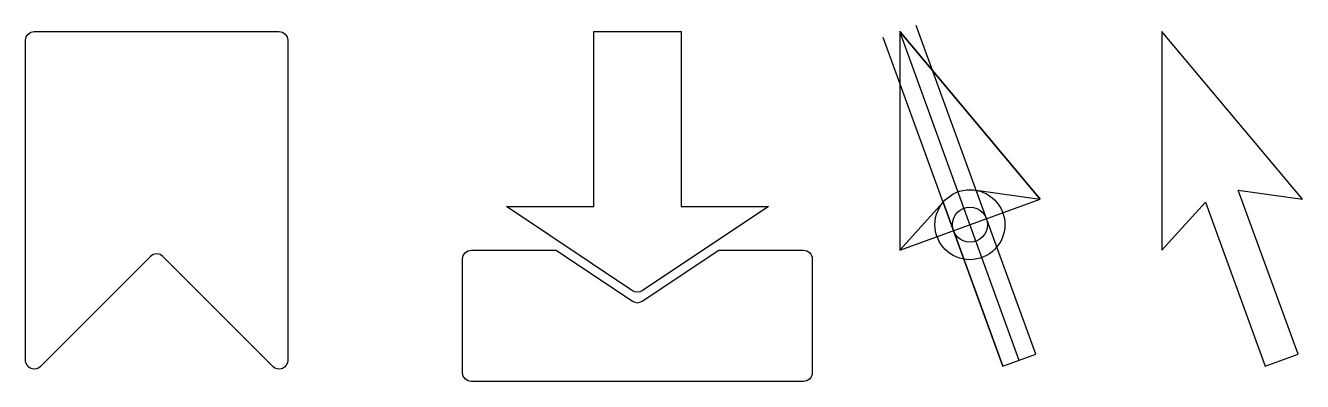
# Model space of a CAD drawing. Extents: x 0 to 146, y 0 to 41.
import ezdxf

# ---------------------------------------------------------------- set-up
doc = ezdxf.new("R2010")
doc.units = 0
doc.layers.get('0').update_dxf_attribs({"linetype": 'CONTINUOUS'})

msp = doc.modelspace()

# ---------------------------------------------------------------- linework, layer by layer
for q in [(100, 15), (116.07, 20.85)]:
    msp.add_line((100, 40), q)
for points in [[(0, 2.41), (0, 39, -0.414214), (1, 40), (29, 40, -0.414214), (30, 39), (30, 2.41, -0.668179), (28.29, 1.71), (15.71, 14.29, 0.414214), (14.29, 14.29), (1.71, 1.71, -0.668179)], [(70, 40), (75, 40), (75, 20), (85, 20), (70.55, 10.37, -0.302776), (69.45, 10.37), (55, 20), (65, 20), (65, 40)]]:
    msp.add_lwpolyline(points, format="xyb", close=True)
for points in [[(113.68, 2.41), (100, 40)], [(100, 15), (104.97, 20.5), (111.8, 1.73), (115.56, 3.1), (108.73, 21.86), (116.07, 20.85), (100, 40), (100, 15)], [(115.56, 3.1), (101.88, 40.68)], [(130, 15), (134.97, 20.5), (141.8, 1.73), (145.56, 3.1), (138.73, 21.86), (146.07, 20.85), (130, 40), (130, 15)], [(111.8, 1.73), (98.12, 39.32)], [(100, 15), (116.07, 20.85)]]:
    msp.add_lwpolyline(points)
msp.add_lwpolyline([(79.3, 15), (89, 15, -0.414214), (90, 14), (90, 1, -0.414214), (89, 0), (51, 0, -0.414214), (50, 1), (50, 14, -0.414214), (51, 15), (60.7, 15), (69.45, 9.17, 0.302776), (70.55, 9.17), (79.3, 15)], format="xyb")
for radius in [4, 2]:
    msp.add_circle((108.03, 17.92), radius)

doc.saveas('drawing.dxf')
